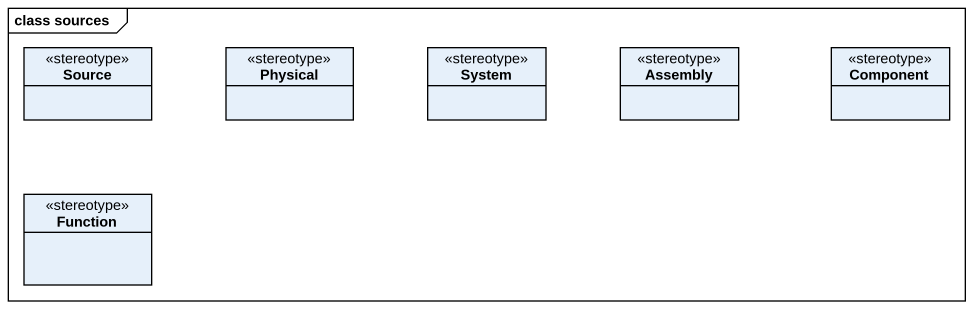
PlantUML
@startuml
mainframe class sources
hide circle
hide empty members
class Source <<stereotype>>
class Physical <<stereotype>>
class System <<stereotype>>
class Assembly <<stereotype>>
class "Component" as Component_ <<stereotype>>
class Function <<stereotype>>
@enduml
